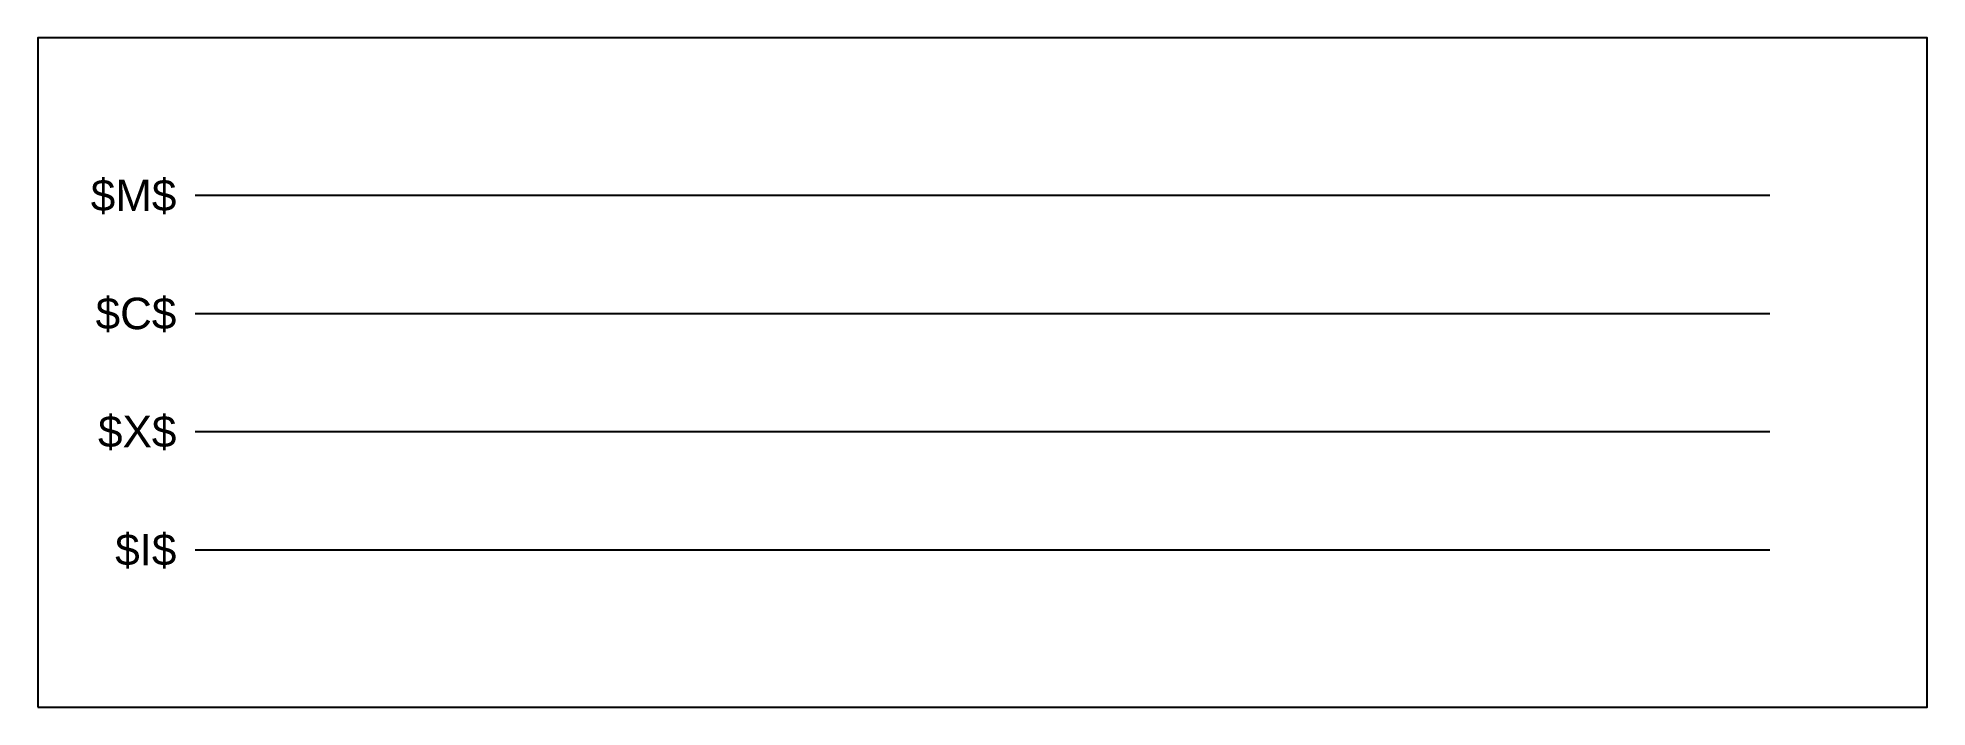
# Model space of a CAD drawing. Header units: inches. Extents: x -600 to 600, y 225 to 650.
import ezdxf
from ezdxf.enums import TextEntityAlignment as Align

# ---------------------------------------------------------------- set-up
doc = ezdxf.new("R2010")
doc.units = ezdxf.units.IN
doc.header["$MEASUREMENT"] = 0
doc.styles.get("Standard").update_dxf_attribs({"font": 'arial.ttf'})

msp = doc.modelspace()

# ---------------------------------------------------------------- linework, layer by layer
for p, q in [((-500, 550), (500, 550)), ((-500, 475), (500, 475)), ((-500, 400), (500, 400)), ((-500, 325), (500, 325))]:
    msp.add_line(p, q)
msp.add_lwpolyline([(-600, 225), (600, 225), (600, 650), (-600, 650)], close=True)

# ---------------------------------------------------------------- texts
for s, p in [('$M$', (-512, 550)), ('$C$', (-512, 475)), ('$X$', (-512, 400)), ('$I$', (-512, 325))]:
    msp.add_text(s, height=20).set_placement(p, align=Align.MIDDLE_RIGHT)

doc.saveas('drawing.dxf')
